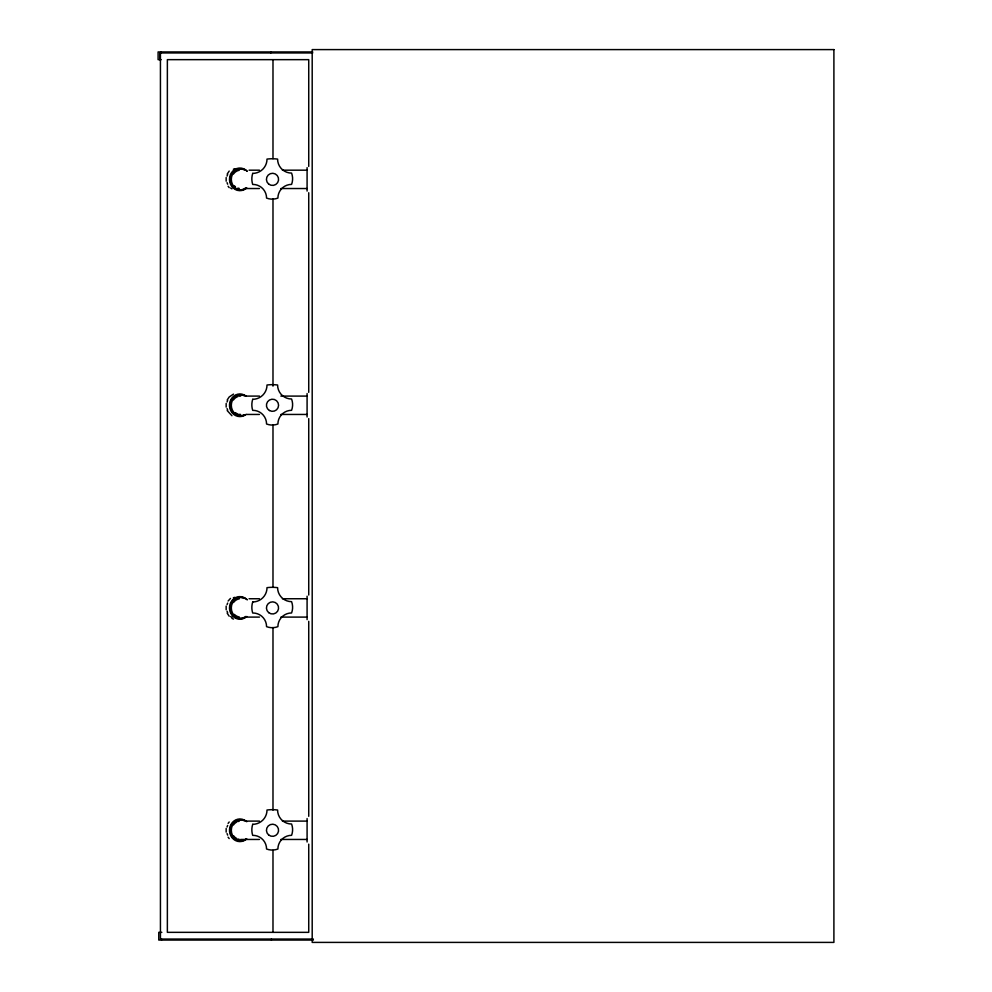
<?xml version="1.0" encoding="UTF-8"?>
<svg xmlns="http://www.w3.org/2000/svg" width="992" height="992" viewBox="0 0 992 992"><rect width="100%" height="100%" fill="white"/><g stroke="black" fill="none" stroke-linecap="round" stroke-linejoin="round"><path stroke-width="1.49" d="M226.164 177.518L226.164 181.189M226.164 403.434L226.164 407.104M226.164 606.087L226.164 609.758M226.164 828.444L226.164 832.114M227.205 174.034L229.189 171.058M227.205 399.95L229.189 396.974L233.492 394.109M228.098 601.028L230.479 598.424M228.098 823.385L229.189 821.984M312.716 51.944L158.1 51.944L158.1 59.656L161.163 59.656M312.716 52.948L159.762 52.948L159.762 59.656M249.066 170.178L259.433 170.178M282.41 170.178L307.086 170.178M246.276 188.53L259.433 188.53M280.872 188.53L307.086 188.53M246.276 396.093L259.433 396.093M280.872 396.093L307.086 396.093M246.276 414.445L259.433 414.445M280.872 414.445L307.086 414.445M249.066 598.746L259.433 598.746M282.41 598.746L307.086 598.746M246.276 617.098L259.433 617.098M280.872 617.098L307.086 617.098M246.276 821.103L259.433 821.103M282.41 821.103L307.086 821.103M240.622 839.455L243.92 839.455M246.276 839.455L259.433 839.455M280.872 839.455L307.086 839.455M161.832 932.344L158.77 932.344L158.77 940.056L313.385 940.056M313.385 939.052L160.431 939.052L160.431 52.948M231.93 618.376L233.492 619.082M231.93 415.722L227.205 410.601M228.098 186.248L229.189 187.649M229.189 616.218L227.205 613.242M228.098 837.174L229.189 838.575M308.735 166.42L308.735 59.656L167.363 59.656L167.363 932.344L308.735 932.344L308.735 844.142M308.735 192.733L308.735 392.336M308.735 418.636L308.735 595.026M308.735 621.327L308.735 816.292M307.086 167.648L307.086 191.072M307.086 393.564L307.086 416.987M307.086 596.204L307.086 619.628M307.086 818.574L307.086 841.997M272.986 59.656L272.986 158.683M272.986 198.921L272.986 386.136M272.986 424.824L272.986 587.289M272.986 627.527L272.986 810.104M272.986 850.33L272.986 932.344M271.436 939.052L271.436 940.056M270.766 51.944L270.766 52.948M161.547 939.052L161.547 940.056M160.878 51.944L160.878 52.948M239.246 839.344A9.176 8.816 -90 0 1 237.906 839.009M236.629 838.451A9.176 8.816 -90 0 1 233.492 835.673M233.492 824.885A9.176 8.816 -90 0 1 236.629 822.108M237.906 821.55A9.176 8.816 -90 0 1 239.246 821.215M246.028 839.443A11.321 10.416 -90 0 1 232.165 837.856A11.321 10.416 -90 0 1 232.165 822.703A11.321 10.416 -90 0 1 246.028 821.116M241.428 840.745A10.602 9.746 -90 0 1 230.169 830.279A10.602 9.746 -90 0 1 241.428 819.814M242.916 820.198A10.602 9.746 -90 0 1 244.33 820.843M245.632 838.848A10.602 9.746 -90 0 1 242.916 840.36M246.772 838.848A10.602 9.746 -90 0 1 233.814 837.372A10.602 9.746 -90 0 1 233.814 823.186A10.602 9.746 -90 0 1 246.772 821.711M227.664 835.128A10.676 9.821 -90 0 1 227.069 833.578M227.069 826.981A10.676 9.821 -90 0 1 227.664 825.431M240.622 414.445A9.176 8.816 -90 0 1 239.246 414.334M237.906 413.999A9.176 8.816 -90 0 1 235.439 412.697M233.492 399.875A9.176 8.816 -90 0 1 237.906 396.552M239.246 396.205A9.176 8.816 -90 0 1 240.622 396.093M246.028 414.433A11.321 10.416 -90 0 1 232.165 412.846A11.321 10.416 -90 0 1 232.165 397.693A11.321 10.416 -90 0 1 246.028 396.106M244.33 414.718A10.602 9.746 -90 0 1 230.169 405.269A10.602 9.746 -90 0 1 244.33 395.833M245.47 414.718A10.602 9.746 -90 0 1 231.31 405.269A10.602 9.746 -90 0 1 245.47 395.833M227.664 410.118A10.676 9.821 -90 0 1 227.069 408.568M227.069 401.971A10.676 9.821 -90 0 1 227.664 400.421M239.246 616.974A9.176 8.816 -90 0 1 234.397 614.408M233.492 602.528A9.176 8.816 -90 0 1 239.246 598.858M246.028 617.086A11.321 10.416 -90 0 1 231.818 615.04A11.321 10.416 -90 0 1 232.934 599.503A11.321 10.416 -90 0 1 247.268 599.912M245.632 616.491A10.602 9.746 -90 0 1 233.021 615.412A10.602 9.746 -90 0 1 232.029 601.685A10.602 9.746 -90 0 1 244.33 598.474M246.772 616.491A10.602 9.746 -90 0 1 233.814 615.015A10.602 9.746 -90 0 1 233.814 600.83A10.602 9.746 -90 0 1 246.772 599.342M231.954 617.433A10.676 9.821 -90 0 1 230.64 616.553M227.664 612.771A10.676 9.821 -90 0 1 227.069 611.221M227.069 604.624A10.676 9.821 -90 0 1 227.664 603.074M233.368 597.767A10.676 9.821 -90 0 1 234.868 597.37M239.246 188.418A9.176 8.816 -90 0 1 237.906 188.083M235.439 186.781A9.176 8.816 -90 0 1 234.397 185.839M233.492 173.96A9.176 8.816 -90 0 1 239.246 170.289M246.028 188.517A11.321 10.416 90 0 1 231.818 186.484A11.321 10.416 90 0 1 232.934 170.934A11.321 10.416 90 0 1 247.268 171.343M245.632 187.934A10.602 9.746 -90 0 1 233.021 186.843A10.602 9.746 -90 0 1 232.029 173.129A10.602 9.746 -90 0 1 244.33 169.917M246.772 187.934A10.602 9.746 -90 0 1 233.814 186.446A10.602 9.746 -90 0 1 233.814 172.261A10.602 9.746 -90 0 1 246.772 170.785M231.954 188.864A10.676 9.821 -90 0 1 230.64 187.996M227.664 184.202A10.676 9.821 -90 0 1 227.069 182.652M227.069 176.055A10.676 9.821 -90 0 1 227.664 174.505M233.368 169.198A10.676 9.821 -90 0 1 234.868 168.814M833.9 49.6L312.195 49.6L312.195 942.4L833.9 942.4L833.9 49.6M252.712 824.315A18.03 18.03 0 0 0 252.687 835.351A13.652 13.652 0 0 1 266.563 849.003A15.649 15.649 0 0 0 277.896 849.003A13.69 13.69 0 0 1 291.586 835.314A15.996 15.996 0 0 0 291.586 824.017A14 14 0 0 1 277.586 810.018A40.771 40.771 0 0 0 267.009 810.018A14.297 14.297 0 0 1 252.712 824.315M268.683 834.991A6.064 6.064 0 0 0 278.504 831.234A6.064 6.064 0 0 0 270.332 824.612A6.064 6.064 0 0 0 268.683 834.991M252.712 399.305A18.03 18.03 0 0 0 252.687 410.341A13.652 13.652 0 0 1 266.563 423.993A15.649 15.649 0 0 0 277.896 423.993A13.69 13.69 0 0 1 291.586 410.304A15.996 15.996 0 0 0 291.586 399.007A14 14 0 0 1 277.586 385.008A40.771 40.771 0 0 0 267.009 385.008A14.297 14.297 0 0 1 252.712 399.305M269.464 410.527A6.064 6.064 0 0 0 278.578 405.269A6.064 6.064 0 0 0 269.464 400.012A6.064 6.064 0 0 0 269.464 410.527M252.712 601.958A18.03 18.03 0 0 0 252.687 612.994A13.652 13.652 0 0 1 266.563 626.646A15.649 15.649 0 0 0 277.896 626.646A13.69 13.69 0 0 1 291.586 612.957A15.996 15.996 0 0 0 291.586 601.66A14 14 0 0 1 277.586 587.661A40.771 40.771 0 0 0 267.009 587.661A14.297 14.297 0 0 1 252.712 601.958M268.683 612.634A6.064 6.064 0 0 0 278.504 608.865A6.064 6.064 0 0 0 270.332 602.256A6.064 6.064 0 0 0 268.683 612.634M252.712 173.389A18.03 18.03 0 0 0 252.687 184.425A13.652 13.652 0 0 1 266.563 198.078A15.649 15.649 0 0 0 277.896 198.078A13.69 13.69 0 0 1 291.586 184.388A15.996 15.996 0 0 0 291.586 173.092A14 14 0 0 1 277.586 159.092A40.771 40.771 0 0 0 267.009 159.092A14.297 14.297 0 0 1 252.712 173.389M268.683 184.078A6.064 6.064 0 0 0 278.504 180.308A6.064 6.064 0 0 0 270.332 173.687A6.064 6.064 0 0 0 268.683 184.078"/></g></svg>
